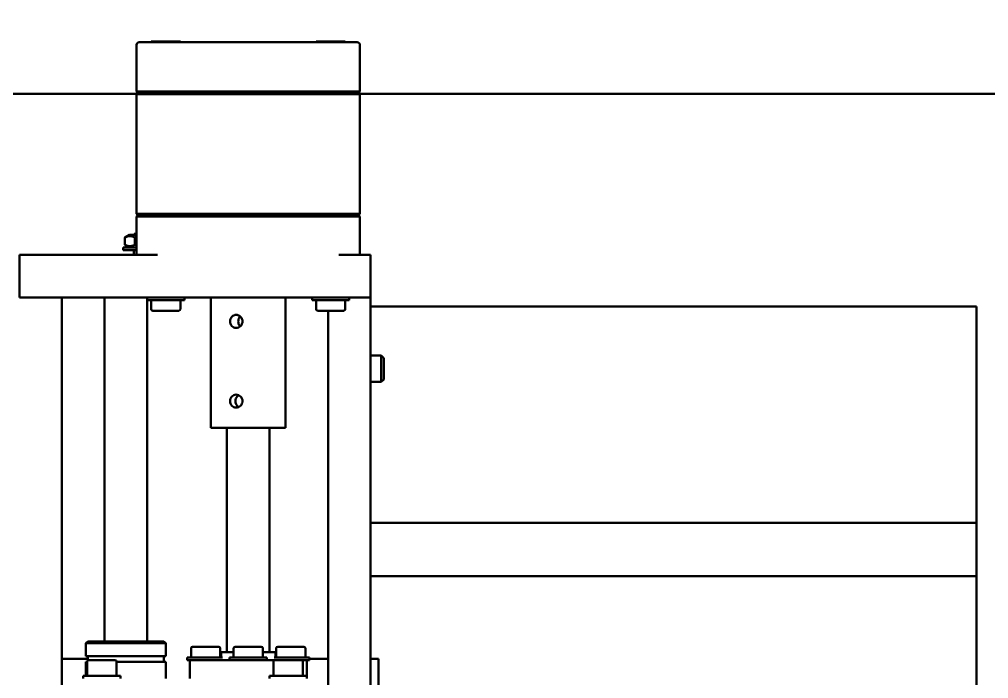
# Model space of a CAD drawing. Header units: millimetres. Extents: x 0 to 2625, y 0 to 1856.
# Drawn here: x 522.1 to 704.3, y 1539.1 to 1663.1 of the extents above; entities that cross this region are included whole.
import ezdxf

# ---------------------------------------------------------------- set-up
doc = ezdxf.new("R2010")
doc.units = ezdxf.units.MM
doc.header["$LTSCALE"] = 6.25
doc.layers.add('Symbol (ISO)', color=7, linetype='Continuous', lineweight=25)
doc.layers.add('Visible (ISO)', color=7, linetype='Continuous', lineweight=50)
doc.styles.add('Note Text (ISO)', font='tahoma.ttf')
doc.dimstyles.new('Default - Method 1b (ISO)$7', dxfattribs={"dimscale": 6.25, "dimtxt": 3.5, "dimasz": 2.5, "dimexe": 3.175, "dimexo": 0, "dimgap": 0.762, "dimtad": 1, "dimtoh": 1, "dimrnd": 1e-08, "dimtxsty": 'Note Text (ISO)', "dimcen": 0.09, "dimdle": 10, "dimclrd": 256, "dimclre": 256, "dimclrt": 256, "dimazin": 2, "dimtfac": 1, "dimtmove": 0, "dimatfit": 3, "dimfxl": 1, "dimtolj": 1, "dimlwd": -1, "dimlwe": -1, "dimarcsym": 0})

msp = doc.modelspace()

# ---------------------------------------------------------------- linework, layer by layer
at = {"layer": 'Visible (ISO)'}
for p, q in [((544.14, 1649.51), (544.14, 1658.26)), ((545.08, 1658.76), (544.64, 1658.76)), ((545.08, 1658.76), (547.7, 1658.76)), ((552.39, 1658.91), (546.89, 1658.91)), ((546.89, 1658.76), (546.89, 1658.91)), ((548.77, 1658.76), (547.7, 1658.76)), ((548.77, 1658.76), (581.51, 1658.76)), ((552.39, 1658.76), (552.39, 1658.91)), ((583.39, 1658.91), (577.89, 1658.91)), ((577.89, 1658.76), (577.89, 1658.91)), ((582.57, 1658.76), (581.51, 1658.76)), ((582.57, 1658.76), (585.2, 1658.76)), ((583.39, 1658.76), (583.39, 1658.91)), ((585.64, 1658.76), (585.2, 1658.76)), ((586.14, 1658.26), (586.14, 1649.51)), ((544.19, 1649.06), (352.04, 1649.06)), ((544.39, 1649.26), (544.14, 1649.51)), ((544.14, 1649.51), (544.72, 1649.51)), ((544.14, 1649.01), (544.39, 1649.26)), ((544.99, 1649.01), (544.14, 1649.01)), ((544.14, 1649.01), (544.14, 1626.51)), ((544.9, 1649.26), (544.39, 1649.26)), ((547.35, 1649.51), (544.72, 1649.51)), ((544.9, 1649.26), (547.53, 1649.26)), ((549.34, 1649.01), (544.99, 1649.01)), ((547.35, 1649.51), (548.77, 1649.51)), ((548.77, 1649.26), (547.53, 1649.26)), ((581.51, 1649.51), (548.77, 1649.51)), ((548.77, 1649.26), (581.51, 1649.26)), ((551.81, 1649.01), (549.34, 1649.01)), ((578.46, 1649.26), (551.81, 1649.26)), ((551.81, 1649.01), (578.46, 1649.01)), ((580.93, 1649.01), (578.46, 1649.01)), ((585.28, 1649.01), (580.93, 1649.01)), ((581.51, 1649.51), (582.92, 1649.51)), ((582.75, 1649.26), (581.51, 1649.26)), ((582.75, 1649.26), (585.37, 1649.26)), ((585.55, 1649.51), (582.92, 1649.51)), ((586.14, 1649.01), (585.28, 1649.01)), ((585.89, 1649.26), (585.37, 1649.26)), ((585.55, 1649.51), (586.14, 1649.51)), ((585.89, 1649.26), (586.14, 1649.51)), ((585.89, 1649.26), (586.14, 1649.01)), ((772.04, 1649.06), (586.09, 1649.06)), ((586.14, 1649.01), (586.14, 1626.51)), ((544.14, 1626.51), (544.99, 1626.51)), ((544.39, 1626.26), (544.14, 1626.51)), ((544.14, 1626.01), (544.39, 1626.26)), ((544.72, 1626.01), (544.14, 1626.01)), ((544.14, 1618.76), (544.14, 1626.01)), ((544.39, 1626.26), (544.9, 1626.26)), ((544.72, 1626.01), (547.35, 1626.01)), ((547.53, 1626.26), (544.9, 1626.26)), ((544.99, 1626.51), (549.34, 1626.51)), ((548.77, 1626.01), (547.35, 1626.01)), ((547.53, 1626.26), (548.77, 1626.26)), ((581.51, 1626.26), (548.77, 1626.26)), ((548.77, 1626.01), (581.51, 1626.01)), ((549.34, 1626.51), (551.81, 1626.51)), ((578.46, 1626.51), (551.81, 1626.51)), ((551.81, 1626.26), (578.46, 1626.26)), ((578.46, 1626.51), (580.93, 1626.51)), ((580.93, 1626.51), (585.28, 1626.51)), ((581.51, 1626.26), (582.75, 1626.26)), ((582.92, 1626.01), (581.51, 1626.01)), ((585.37, 1626.26), (582.75, 1626.26)), ((582.92, 1626.01), (585.55, 1626.01)), ((585.28, 1626.51), (586.14, 1626.51)), ((585.37, 1626.26), (585.89, 1626.26)), ((586.14, 1626.01), (585.55, 1626.01)), ((586.14, 1626.51), (585.89, 1626.26)), ((585.89, 1626.26), (586.14, 1626.01)), ((586.14, 1626.01), (586.14, 1618.76)), ((541.98, 1620.66), (541.98, 1622.05)), ((542.84, 1622.55), (542.11, 1622.13)), ((544.14, 1622.55), (542.84, 1622.55)), ((543.94, 1622.86), (543.64, 1622.55)), ((543.81, 1620.66), (543.81, 1622.05)), ((543.94, 1622.86), (544.14, 1622.86)), ((544.14, 1620.15), (541.64, 1620.15)), ((541.64, 1620.15), (541.64, 1619.65)), ((544.14, 1619.65), (541.64, 1619.65)), ((542.84, 1620.15), (542.11, 1620.57)), ((543.64, 1618.76), (543.64, 1619.65)), ((522.14, 1610.76), (522.14, 1618.76)), ((522.14, 1618.76), (548.12, 1618.76)), ((582.16, 1618.76), (588.14, 1618.76)), ((588.14, 1610.76), (588.14, 1618.76)), ((522.14, 1610.76), (588.14, 1610.76)), ((530.14, 1610.76), (530.14, 1467.26)), ((538.14, 1546.06), (538.14, 1610.76)), ((546.14, 1610.76), (546.14, 1610.26)), ((553.14, 1610.26), (546.14, 1610.26)), ((546.14, 1546.06), (546.14, 1610.26)), ((552.39, 1610.26), (546.89, 1610.26)), ((546.89, 1608.56), (546.89, 1610.26)), ((552.39, 1608.56), (552.39, 1610.26)), ((553.14, 1610.76), (553.14, 1610.26)), ((558.14, 1610.76), (558.14, 1586.26)), ((572.14, 1610.76), (572.14, 1586.26)), ((577.14, 1610.76), (577.14, 1610.26)), ((584.14, 1610.26), (577.14, 1610.26)), ((577.89, 1608.56), (577.89, 1610.26)), ((583.39, 1608.56), (583.39, 1610.26)), ((584.14, 1610.76), (584.14, 1610.26)), ((588.14, 1610.76), (588.14, 1455.76)), ((588.14, 1609.06), (702.04, 1609.06)), ((702.04, 1609.06), (702.04, 1269.06)), ((552.09, 1608.26), (547.19, 1608.26)), ((583.09, 1608.26), (578.19, 1608.26)), ((580.14, 1608.26), (580.14, 1467.26)), ((588.14, 1599.86), (590.15, 1599.86)), ((590.15, 1594.86), (590.15, 1599.86)), ((590.64, 1599.37), (590.15, 1599.86)), ((590.64, 1599.37), (590.64, 1595.35)), ((588.14, 1594.86), (590.15, 1594.86)), ((590.64, 1595.35), (590.15, 1594.86)), ((558.14, 1586.26), (572.14, 1586.26)), ((561.14, 1544.06), (561.14, 1586.26)), ((569.14, 1544.06), (569.14, 1586.26)), ((588.14, 1568.36), (702.04, 1568.36)), ((588.14, 1558.36), (702.04, 1558.36)), ((534.99, 1546.06), (534.64, 1545.71)), ((549.64, 1545.71), (534.64, 1545.71)), ((534.64, 1545.71), (534.64, 1543.31)), ((534.99, 1546.06), (549.29, 1546.06)), ((549.29, 1546.06), (549.64, 1545.71)), ((549.64, 1545.71), (549.64, 1543.31)), ((554.39, 1544.76), (554.39, 1543.06)), ((554.69, 1545.06), (559.59, 1545.06)), ((559.89, 1544.76), (559.89, 1543.06)), ((562.39, 1544.76), (562.39, 1543.06)), ((562.69, 1545.06), (567.59, 1545.06)), ((567.89, 1544.76), (567.89, 1543.06)), ((570.39, 1544.76), (570.39, 1543.06)), ((570.69, 1545.06), (575.59, 1545.06)), ((575.89, 1544.76), (575.89, 1543.06)), ((549.64, 1543.31), (534.64, 1543.31)), ((534.99, 1543.31), (534.99, 1542.49)), ((549.29, 1543.31), (549.29, 1542.21)), ((553.64, 1543.06), (560.28, 1543.06)), ((553.64, 1542.56), (553.64, 1543.06)), ((562.39, 1544.06), (560.04, 1544.06)), ((560.04, 1543.06), (560.04, 1544.06)), ((561.64, 1543.06), (568.64, 1543.06)), ((561.64, 1542.56), (561.64, 1543.06)), ((570.24, 1544.06), (567.89, 1544.06)), ((568.64, 1542.56), (568.64, 1543.06)), ((570, 1543.06), (576.64, 1543.06)), ((570.24, 1543.06), (570.24, 1544.06)), ((576.64, 1542.56), (576.64, 1543.06)), ((534.99, 1542.76), (530.14, 1542.76)), ((534.64, 1542.21), (534.89, 1542.21)), ((534.64, 1542.21), (534.64, 1539.56)), ((534.89, 1542.26), (534.89, 1539.56)), ((535.19, 1542.56), (540.09, 1542.56)), ((540.39, 1542.26), (540.39, 1539.56)), ((540.39, 1542.21), (549.64, 1542.21)), ((549.64, 1542.21), (549.64, 1539.06)), ((553.64, 1542.56), (554.34, 1542.56)), ((554.14, 1539.06), (554.14, 1542.56)), ((563.03, 1542.56), (554.34, 1542.56)), ((563.03, 1542.56), (567.24, 1542.56)), ((570.19, 1542.56), (567.24, 1542.56)), ((569.89, 1542.26), (569.89, 1539.56)), ((570.19, 1542.56), (575.09, 1542.56)), ((575.93, 1542.56), (575.09, 1542.56)), ((575.39, 1542.26), (575.39, 1539.56)), ((575.93, 1542.56), (576.64, 1542.56)), ((576.14, 1539.56), (576.14, 1542.56)), ((580.14, 1542.76), (576.64, 1542.76)), ((589.64, 1542.76), (588.14, 1542.76)), ((589.64, 1532.76), (589.64, 1542.76)), ((541.14, 1539.56), (534.14, 1539.56)), ((534.14, 1539.56), (534.14, 1539.06)), ((541.14, 1539.56), (541.14, 1539.06)), ((576.14, 1539.56), (569.14, 1539.56)), ((569.14, 1539.56), (569.14, 1539.06)), ((576.14, 1539.56), (576.14, 1539.06))]:
    msp.add_line(p, q, dxfattribs=at)
for centre, radius, start, end in [((544.64, 1658.26), 0.5, 90, 180), ((585.64, 1658.26), 0.5, 0, 90), ((547.19, 1608.56), 0.3, 180, 270), ((552.09, 1608.56), 0.3, 270, 0), ((578.19, 1608.56), 0.3, 180, 270), ((583.09, 1608.56), 0.3, 270, 0), ((554.69, 1544.76), 0.3, 90, 180), ((559.59, 1544.76), 0.3, 0, 90), ((562.69, 1544.76), 0.3, 90, 180), ((567.59, 1544.76), 0.3, 0, 90), ((570.69, 1544.76), 0.3, 90, 180), ((575.59, 1544.76), 0.3, 0, 90), ((535.19, 1542.26), 0.3, 90, 180), ((540.09, 1542.26), 0.3, 0, 90), ((570.19, 1542.26), 0.3, 90, 180), ((575.09, 1542.26), 0.3, 0, 90)]:
    msp.add_arc(centre, radius, start, end, dxfattribs=at)
for points, weights in [([(543.81, 1622.05), (542.89, 1622.5), (541.98, 1622.05)], [1, 1.15470053838, 1]), ([(541.98, 1622.05), (542.04, 1622.09), (542.11, 1622.13)], [1, 1.01417958732, 1.02575982109]), ([(544.14, 1622.13), (543.98, 1622.09), (543.81, 1622.05)], [1.02605887857, 1.01436294609, 1]), ([(541.98, 1620.66), (542.89, 1620.2), (543.81, 1620.66)], [1, 1.15470053838, 1]), ([(542.11, 1620.57), (542.04, 1620.61), (541.98, 1620.66)], [1.02575982109, 1.01417958732, 1]), ([(543.81, 1620.66), (543.98, 1620.61), (544.14, 1620.57)], [1, 1.01436294609, 1.02605887857])]:
    msp.add_rational_spline(points, weights, degree=2, dxfattribs=at)
for points, knots in [([(561.73, 1606.26), (561.73, 1606.41), (561.76, 1606.58), (561.87, 1606.88), (561.96, 1607.02), (562.15, 1607.24), (562.28, 1607.33), (562.56, 1607.46), (562.71, 1607.49), (563.01, 1607.49), (563.16, 1607.46), (563.46, 1607.33), (563.59, 1607.24), (563.81, 1607.02), (563.9, 1606.88), (564.03, 1606.58), (564.06, 1606.41), (564.06, 1606.1), (564.03, 1605.94), (563.9, 1605.64), (563.81, 1605.5), (563.59, 1605.28), (563.46, 1605.18), (563.16, 1605.06), (563.01, 1605.03), (562.71, 1605.03), (562.56, 1605.06), (562.28, 1605.18), (562.15, 1605.28), (561.96, 1605.5), (561.87, 1605.64), (561.76, 1605.94), (561.73, 1606.1), (561.73, 1606.26)], [0, 0, 0, 0, 0.046418, 0.046418, 0.0928361, 0.0928361, 0.1392526, 0.1392526, 0.1856691, 0.1856691, 0.2320856, 0.2320856, 0.2785021, 0.2785021, 0.3249202, 0.3249202, 0.3713382, 0.3713382, 0.4177562, 0.4177562, 0.4641743, 0.4641743, 0.5105908, 0.5105908, 0.5570073, 0.5570073, 0.6034238, 0.6034238, 0.6498403, 0.6498403, 0.6962584, 0.6962584, 0.7426764, 0.7426764, 0.7426764, 0.7426764]), ([(563.62, 1607.2), (563.6, 1607.18), (563.57, 1607.15), (563.46, 1607.02), (563.39, 1606.88), (563.29, 1606.58), (563.27, 1606.42), (563.27, 1606.26)], [0.6498945, 0.6498945, 0.6498945, 0.6498945, 0.661037, 0.661037, 0.7083223, 0.7083223, 0.7556075, 0.7556075, 0.7556075, 0.7556075]), ([(563.27, 1606.26), (563.27, 1606.1), (563.29, 1605.93), (563.39, 1605.63), (563.46, 1605.5), (563.57, 1605.36), (563.6, 1605.34), (563.62, 1605.31)], [0, 0, 0, 0, 0.0472852, 0.0472852, 0.0945705, 0.0945705, 0.105713, 0.105713, 0.105713, 0.105713]), ([(561.73, 1591.26), (561.73, 1591.41), (561.76, 1591.58), (561.87, 1591.88), (561.96, 1592.02), (562.15, 1592.24), (562.28, 1592.33), (562.56, 1592.46), (562.71, 1592.49), (563.01, 1592.49), (563.16, 1592.46), (563.46, 1592.33), (563.59, 1592.24), (563.81, 1592.02), (563.9, 1591.88), (564.03, 1591.58), (564.06, 1591.41), (564.06, 1591.1), (564.03, 1590.94), (563.9, 1590.64), (563.81, 1590.5), (563.59, 1590.28), (563.46, 1590.18), (563.16, 1590.06), (563.01, 1590.03), (562.71, 1590.03), (562.56, 1590.06), (562.28, 1590.18), (562.15, 1590.28), (561.96, 1590.5), (561.87, 1590.64), (561.76, 1590.94), (561.73, 1591.1), (561.73, 1591.26)], [0, 0, 0, 0, 0.046418, 0.046418, 0.0928361, 0.0928361, 0.1392526, 0.1392526, 0.1856691, 0.1856691, 0.2320856, 0.2320856, 0.2785021, 0.2785021, 0.3249202, 0.3249202, 0.3713382, 0.3713382, 0.4177562, 0.4177562, 0.4641743, 0.4641743, 0.5105908, 0.5105908, 0.5570073, 0.5570073, 0.6034238, 0.6034238, 0.6498403, 0.6498403, 0.6962584, 0.6962584, 0.7426764, 0.7426764, 0.7426764, 0.7426764]), ([(563.36, 1592.37), (563.24, 1592.31), (563.13, 1592.22), (562.95, 1592.02), (562.87, 1591.88), (562.76, 1591.58), (562.74, 1591.41), (562.74, 1591.26)], [0.6111866, 0.6111866, 0.6111866, 0.6111866, 0.6529651, 0.6529651, 0.6996143, 0.6996143, 0.7462634, 0.7462634, 0.7462634, 0.7462634]), ([(562.74, 1591.26), (562.74, 1591.1), (562.76, 1590.94), (562.87, 1590.63), (562.95, 1590.5), (563.13, 1590.29), (563.24, 1590.2), (563.36, 1590.14)], [0, 0, 0, 0, 0.0466492, 0.0466492, 0.0932983, 0.0932983, 0.1350768, 0.1350768, 0.1350768, 0.1350768])]:
    msp.add_open_spline(points, degree=3, knots=knots, dxfattribs=at)

# ---------------------------------------------------------------- leaders
at = {"layer": 'Symbol (ISO)', "annotation_type": 0, "has_hookline": 1, "hookline_direction": 0}
for points, text_width in [([(399.15, 1615.64), (440.78, 1731.31), (456.4, 1731.31)], 475.67), ([(366.69, 1612.19), (848.57, 1370.28), (864.2, 1370.28)], 538.66)]:
    msp.add_leader(points, dimstyle='Default - Method 1b (ISO)$7', override={"dimtad": 0}, dxfattribs=dict(at, text_width=text_width))

doc.saveas('drawing.dxf')
